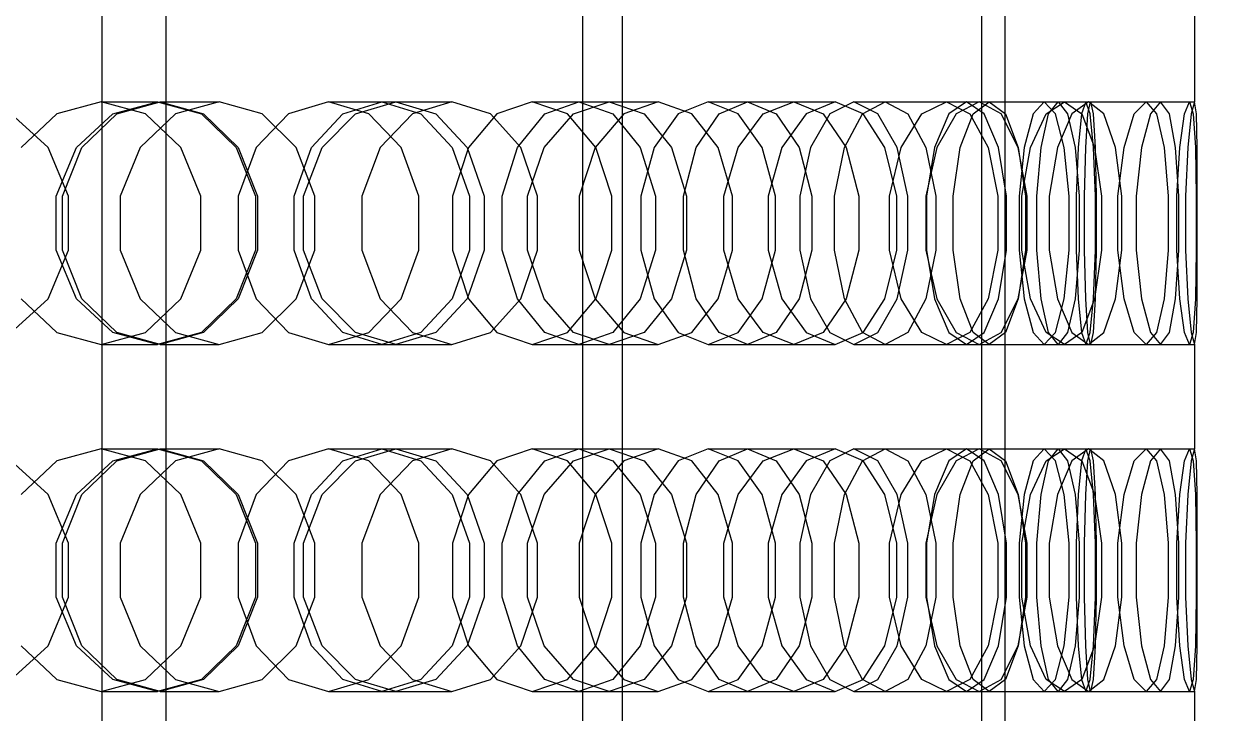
# Model space of a CAD drawing. Header units: millimetres. Extents: x -1970 to 59977, y -50268 to 6837.
# Drawn here: x 26317.7 to 26527.1, y -18034.7 to -17915.6 of the extents above; entities that cross this region are included whole.
import ezdxf

# ---------------------------------------------------------------- set-up
doc = ezdxf.new("R2010")
doc.units = ezdxf.units.MM
for name, color, linetype, lineweight in [('COTAS_P', 1, 'Continuous', 0), ('superior_briquetadora', 7, 'Continuous', 0), ('superior_C05', 7, 'Continuous', 0)]:
    doc.layers.add(name, color=color, linetype=linetype, lineweight=lineweight)
doc.dimstyles.new('R19_100', dxfattribs={"dimtxt": 250, "dimasz": 150, "dimexe": 150, "dimexo": 80, "dimgap": 100, "dimtad": 1, "dimtih": 1, "dimtoh": 1, "dimdsep": 46, "dimcen": 0.09, "dimadec": 0, "dimazin": 0, "dimtfac": 1, "dimtdec": 4, "dimtofl": 0, "dimtmove": 0, "dimatfit": 3, "dimfxl": 1, "dimtolj": 1, "dimtzin": 0, "dimarcsym": 0})

# ---------------------------------------------------------------- blocks, each defined once
blk = doc.blocks.new('*D25')
at = {"layer": 'COTAS_P', "color": 0, "lineweight": -2, "transparency": 16777216}
for p, q in [((25128.19, -17920), (25128.19, -16950)), ((27628.19, -17920), (27628.19, -16950)), ((25278.19, -17100), (27478.19, -17100))]:
    blk.add_line(p, q, dxfattribs=at)
at = {"layer": 'COTAS_P', "color": 0, "transparency": 16777216}
for points in [[(25278.19, -17075), (25278.19, -17125), (25128.19, -17100)], [(27478.19, -17075), (27478.19, -17125), (27628.19, -17100)]]:
    blk.add_solid(points, dxfattribs=at)
at = {"layer": 'Defpoints', "color": 0, "transparency": 16777216}
for p in [(27628.19, -17100), (25128.19, -18000), (27628.19, -18000)]:
    blk.add_point(p, dxfattribs=at)

msp = doc.modelspace()

# ---------------------------------------------------------------- linework, layer by layer
at = {"layer": 'superior_briquetadora'}
for p, q in [((26331.192, -18160), (26331.192, -17800)), ((26421.083, -18160), (26421.083, -17800)), ((26483.187, -17805), (26483.187, -18195)), ((26487.187, -17805), (26487.187, -18195)), ((26483.187, -17816), (26483.187, -18194)), ((26519.964, -17911), (26519.964, -17929)), ((26330.989, -17929), (26323.332, -17931.08)), ((26330.989, -17929), (26340.744, -17929)), ((26338.647, -17931.08), (26330.989, -17929)), ((26333.028, -17931.08), (26340.744, -17929)), ((26333.68, -17931.08), (26341.172, -17929)), ((26340.744, -17929), (26348.345, -17931.08)), ((26341.172, -17929), (26351.416, -17929)), ((26341.172, -17929), (26348.664, -17931.08)), ((26351.416, -17929), (26343.863, -17931.08)), ((26358.849, -17931.08), (26351.416, -17929)), ((26370.31, -17929), (26363.362, -17931.08)), ((26370.31, -17929), (26381.955, -17929)), ((26377.258, -17931.08), (26370.31, -17929)), ((26372.766, -17931.08), (26379.518, -17929)), ((26374.938, -17931.08), (26381.955, -17929)), ((26379.518, -17929), (26391.606, -17929)), ((26379.518, -17929), (26386.269, -17931.08)), ((26381.955, -17929), (26388.835, -17931.08)), ((26391.606, -17929), (26384.783, -17931.08)), ((26398.286, -17931.08), (26391.606, -17929)), ((26405.488, -17929), (26399.369, -17931.08)), ((26405.488, -17929), (26418.825, -17929)), ((26411.606, -17931.08), (26405.488, -17929)), ((26407.668, -17931.08), (26413.562, -17929)), ((26412.627, -17931.08), (26418.825, -17929)), ((26413.562, -17929), (26427.288, -17929)), ((26413.562, -17929), (26419.457, -17931.08)), ((26418.825, -17929), (26424.866, -17931.08)), ((26427.288, -17929), (26421.312, -17931.08)), ((26433.102, -17931.08), (26427.288, -17929)), ((26435.92, -17929), (26430.735, -17931.08)), ((26435.92, -17929), (26450.721, -17929)), ((26441.106, -17931.08), (26435.92, -17929)), ((26437.787, -17931.08), (26442.724, -17929)), ((26442.724, -17929), (26457.852, -17929)), ((26442.724, -17929), (26447.662, -17931.08)), ((26445.448, -17931.08), (26450.721, -17929)), ((26450.721, -17929), (26455.82, -17931.08)), ((26457.852, -17929), (26452.826, -17931.08)), ((26461.088, -17929), (26456.925, -17931.08)), ((26462.701, -17931.08), (26457.852, -17929)), ((26461.088, -17929), (26477.099, -17929)), ((26465.251, -17931.08), (26461.088, -17929)), ((26462.609, -17931.08), (26466.505, -17929)), ((26466.505, -17929), (26482.776, -17929)), ((26466.505, -17929), (26470.4, -17931.08)), ((26472.842, -17931.08), (26477.099, -17929)), ((26477.099, -17929), (26481.169, -17931.08)), ((26480.559, -17929), (26477.49, -17931.08)), ((26482.776, -17929), (26478.785, -17931.08)), ((26480.559, -17929), (26497.507, -17929)), ((26483.629, -17931.08), (26480.559, -17929)), ((26481.709, -17931.08), (26484.496, -17929)), ((26486.577, -17931.08), (26482.776, -17929)), ((26484.496, -17929), (26501.633, -17929)), ((26484.496, -17929), (26487.283, -17931.08)), ((26494.002, -17929), (26492.078, -17931.08)), ((26494.002, -17929), (26511.596, -17929)), ((26495.925, -17931.08), (26494.002, -17929)), ((26494.338, -17931.08), (26497.507, -17929)), ((26494.76, -17931.08), (26496.391, -17929)), ((26496.391, -17929), (26514.1, -17929)), ((26496.391, -17929), (26498.022, -17931.08)), ((26497.507, -17929), (26500.477, -17931.08)), ((26501.633, -17929), (26498.745, -17931.08)), ((26501.185, -17929), (26500.44, -17931.08)), ((26501.185, -17929), (26519.125, -17929)), ((26501.929, -17931.08), (26501.185, -17929)), ((26501.539, -17931.08), (26501.986, -17929)), ((26504.32, -17931.08), (26501.633, -17929)), ((26501.986, -17929), (26519.964, -17929)), ((26501.986, -17929), (26502.433, -17931.08)), ((26509.569, -17931.08), (26511.596, -17929)), ((26511.596, -17929), (26513.416, -17931.08)), ((26514.1, -17929), (26512.365, -17931.08)), ((26515.627, -17931.08), (26514.1, -17929)), ((26518.274, -17931.08), (26519.125, -17929)), ((26519.125, -17929), (26519.764, -17931.08)), ((26519.964, -17929), (26519.411, -17931.08)), ((26520.305, -17931.08), (26519.964, -17929)), ((26321.854, -17936.906), (26315.464, -17931.08)), ((26323.332, -17931.08), (26317.191, -17936.907)), ((26326.759, -17936.906), (26333.028, -17931.08)), ((26327.672, -17936.907), (26333.68, -17931.08)), ((26343.863, -17931.08), (26337.72, -17936.906)), ((26344.788, -17936.907), (26338.647, -17931.08)), ((26348.345, -17931.08), (26354.356, -17936.906)), ((26348.664, -17931.08), (26354.673, -17936.907)), ((26363.362, -17931.08), (26357.79, -17936.907)), ((26364.721, -17936.906), (26358.849, -17931.08)), ((26367.352, -17936.907), (26372.766, -17931.08)), ((26369.213, -17936.906), (26374.938, -17931.08)), ((26382.829, -17936.907), (26377.258, -17931.08)), ((26384.783, -17931.08), (26379.209, -17936.906)), ((26386.269, -17931.08), (26391.683, -17936.907)), ((26388.835, -17931.08), (26394.252, -17936.906)), ((26399.369, -17931.08), (26394.462, -17936.907)), ((26403.54, -17936.906), (26398.286, -17931.08)), ((26402.94, -17936.907), (26407.668, -17931.08)), ((26407.544, -17936.906), (26412.627, -17931.08)), ((26416.513, -17936.907), (26411.606, -17931.08)), ((26421.312, -17931.08), (26416.404, -17936.906)), ((26419.457, -17931.08), (26424.184, -17936.907)), ((26424.866, -17931.08), (26429.596, -17936.906)), ((26430.735, -17931.08), (26426.577, -17936.907)), ((26437.648, -17936.906), (26433.102, -17931.08)), ((26433.827, -17936.907), (26437.787, -17931.08)), ((26441.095, -17936.906), (26445.448, -17931.08)), ((26445.264, -17936.907), (26441.106, -17931.08)), ((26447.662, -17931.08), (26451.621, -17936.907)), ((26452.826, -17931.08), (26448.667, -17936.906)), ((26456.925, -17931.08), (26453.586, -17936.907)), ((26455.82, -17931.08), (26459.782, -17936.906)), ((26459.485, -17936.907), (26462.609, -17931.08)), ((26466.46, -17936.906), (26462.701, -17931.08)), ((26468.59, -17936.907), (26465.251, -17931.08)), ((26469.292, -17936.906), (26472.842, -17931.08)), ((26470.4, -17931.08), (26473.524, -17936.907)), ((26477.49, -17931.08), (26475.028, -17936.907)), ((26478.785, -17931.08), (26475.446, -17936.906)), ((26479.474, -17936.907), (26481.709, -17931.08)), ((26481.169, -17931.08), (26484.295, -17936.906)), ((26486.091, -17936.907), (26483.629, -17931.08)), ((26489.485, -17936.906), (26486.577, -17931.08)), ((26487.283, -17931.08), (26489.518, -17936.907)), ((26492.078, -17931.08), (26490.536, -17936.907)), ((26491.652, -17936.906), (26494.338, -17931.08)), ((26493.452, -17936.907), (26494.76, -17931.08)), ((26497.468, -17936.907), (26495.925, -17931.08)), ((26498.745, -17931.08), (26496.283, -17936.906)), ((26498.022, -17931.08), (26499.33, -17936.907)), ((26500.44, -17931.08), (26499.843, -17936.907)), ((26500.477, -17931.08), (26502.715, -17936.906)), ((26501.18, -17936.907), (26501.539, -17931.08)), ((26502.527, -17936.907), (26501.929, -17931.08)), ((26502.433, -17931.08), (26502.791, -17936.907)), ((26506.328, -17936.906), (26504.32, -17931.08)), ((26507.794, -17936.906), (26509.569, -17931.08)), ((26512.365, -17931.08), (26510.823, -17936.906)), ((26513.416, -17931.08), (26514.726, -17936.906)), ((26516.701, -17936.906), (26515.627, -17931.08)), ((26517.44, -17936.906), (26518.274, -17931.08)), ((26519.411, -17931.08), (26518.815, -17936.906)), ((26519.764, -17931.08), (26520.124, -17936.906)), ((26520.426, -17936.906), (26520.305, -17931.08)), ((26325.374, -17945.326), (26321.854, -17936.906)), ((26323.247, -17945.326), (26326.759, -17936.906)), ((26324.338, -17945.327), (26327.672, -17936.907)), ((26337.72, -17936.906), (26334.277, -17945.326)), ((26348.196, -17945.327), (26344.788, -17936.907)), ((26354.356, -17936.906), (26357.661, -17945.326)), ((26354.673, -17936.907), (26358.007, -17945.327)), ((26357.79, -17936.907), (26354.698, -17945.327)), ((26364.348, -17945.327), (26367.352, -17936.907)), ((26367.946, -17945.326), (26364.721, -17936.906)), ((26365.998, -17945.326), (26369.213, -17936.906)), ((26379.209, -17936.906), (26376.077, -17945.326)), ((26385.922, -17945.327), (26382.829, -17936.907)), ((26391.683, -17936.907), (26394.687, -17945.327)), ((26394.462, -17936.907), (26391.738, -17945.327)), ((26394.252, -17936.906), (26397.221, -17945.326)), ((26400.317, -17945.327), (26402.94, -17936.907)), ((26406.416, -17945.326), (26403.54, -17936.906)), ((26404.679, -17945.326), (26407.544, -17936.906)), ((26416.404, -17936.906), (26413.635, -17945.326)), ((26419.237, -17945.327), (26416.513, -17936.907)), ((26424.184, -17936.907), (26426.808, -17945.327)), ((26426.577, -17936.907), (26424.269, -17945.327)), ((26429.596, -17936.906), (26432.178, -17945.326)), ((26431.63, -17945.327), (26433.827, -17936.907)), ((26440.126, -17945.326), (26437.648, -17936.906)), ((26438.63, -17945.326), (26441.095, -17936.906)), ((26447.572, -17945.327), (26445.264, -17936.907)), ((26448.667, -17936.906), (26446.309, -17945.326)), ((26451.621, -17936.907), (26453.819, -17945.327)), ((26453.586, -17936.907), (26451.734, -17945.327)), ((26457.751, -17945.327), (26459.485, -17936.907)), ((26459.782, -17936.906), (26461.933, -17945.326)), ((26468.497, -17945.326), (26466.46, -17936.906)), ((26467.269, -17945.326), (26469.292, -17936.906)), ((26470.442, -17945.327), (26468.59, -17936.907)), ((26473.524, -17936.907), (26475.258, -17945.327)), ((26475.446, -17936.906), (26473.54, -17945.326)), ((26475.028, -17936.907), (26473.662, -17945.327)), ((26478.233, -17945.327), (26479.474, -17936.907)), ((26484.295, -17936.906), (26485.978, -17945.326)), ((26487.457, -17945.327), (26486.091, -17936.907)), ((26491.047, -17945.326), (26489.485, -17936.906)), ((26489.518, -17936.907), (26490.759, -17945.327)), ((26490.536, -17936.907), (26489.68, -17945.327)), ((26490.107, -17945.326), (26491.652, -17936.906)), ((26492.726, -17945.327), (26493.452, -17936.907)), ((26496.283, -17936.906), (26494.861, -17945.326)), ((26498.324, -17945.327), (26497.468, -17936.907)), ((26499.33, -17936.907), (26500.056, -17945.327)), ((26499.843, -17936.907), (26499.512, -17945.327)), ((26500.981, -17945.327), (26501.18, -17936.907)), ((26502.858, -17945.327), (26502.527, -17936.907)), ((26502.715, -17936.906), (26503.901, -17945.326)), ((26502.791, -17936.907), (26502.99, -17945.327)), ((26507.387, -17945.326), (26506.328, -17936.906)), ((26506.751, -17945.326), (26507.794, -17936.906)), ((26510.823, -17936.906), (26509.909, -17945.326)), ((26514.726, -17936.906), (26515.396, -17945.326)), ((26517.239, -17945.326), (26516.701, -17936.906)), ((26516.919, -17945.326), (26517.44, -17936.906)), ((26518.815, -17936.906), (26518.425, -17945.326)), ((26520.124, -17936.906), (26520.265, -17945.326)), ((26520.435, -17945.326), (26520.426, -17936.906)), ((26323.247, -17954.674), (26323.247, -17945.326)), ((26324.338, -17954.673), (26324.338, -17945.327)), ((26325.374, -17954.674), (26325.374, -17945.326)), ((26334.277, -17945.326), (26334.277, -17954.674)), ((26348.196, -17954.673), (26348.196, -17945.327)), ((26354.698, -17945.327), (26354.698, -17954.673)), ((26357.661, -17945.326), (26357.661, -17954.674)), ((26358.007, -17945.327), (26358.007, -17954.673)), ((26364.348, -17954.673), (26364.348, -17945.327)), ((26365.998, -17954.674), (26365.998, -17945.326)), ((26367.946, -17954.674), (26367.946, -17945.326)), ((26376.077, -17945.326), (26376.077, -17954.674)), ((26385.922, -17954.673), (26385.922, -17945.327)), ((26391.738, -17945.327), (26391.738, -17954.673)), ((26394.687, -17945.327), (26394.687, -17954.673)), ((26397.221, -17945.326), (26397.221, -17954.674)), ((26400.317, -17954.673), (26400.317, -17945.327)), ((26404.679, -17954.674), (26404.679, -17945.326)), ((26406.416, -17954.674), (26406.416, -17945.326)), ((26413.635, -17945.326), (26413.635, -17954.674)), ((26419.237, -17954.673), (26419.237, -17945.327)), ((26424.269, -17945.327), (26424.269, -17954.673)), ((26426.808, -17945.327), (26426.808, -17954.673)), ((26431.63, -17954.673), (26431.63, -17945.327)), ((26432.178, -17945.326), (26432.178, -17954.674)), ((26438.63, -17954.674), (26438.63, -17945.326)), ((26440.126, -17954.674), (26440.126, -17945.326)), ((26446.309, -17945.326), (26446.309, -17954.674)), ((26447.572, -17954.673), (26447.572, -17945.327)), ((26451.734, -17945.327), (26451.734, -17954.673)), ((26453.819, -17945.327), (26453.819, -17954.673)), ((26457.751, -17954.673), (26457.751, -17945.327)), ((26461.933, -17945.326), (26461.933, -17954.674)), ((26467.269, -17954.674), (26467.269, -17945.326)), ((26468.497, -17954.674), (26468.497, -17945.326)), ((26470.442, -17954.673), (26470.442, -17945.327)), ((26473.54, -17945.326), (26473.54, -17954.674)), ((26473.662, -17945.327), (26473.662, -17954.673)), ((26475.258, -17945.327), (26475.258, -17954.673)), ((26478.233, -17954.673), (26478.233, -17945.327)), ((26485.978, -17945.326), (26485.978, -17954.674)), ((26487.457, -17954.673), (26487.457, -17945.327)), ((26489.68, -17945.327), (26489.68, -17954.673)), ((26490.107, -17954.674), (26490.107, -17945.326)), ((26490.759, -17945.327), (26490.759, -17954.673)), ((26491.047, -17954.674), (26491.047, -17945.326)), ((26492.726, -17954.673), (26492.726, -17945.327)), ((26494.861, -17945.326), (26494.861, -17954.674)), ((26498.324, -17954.673), (26498.324, -17945.327)), ((26499.512, -17945.327), (26499.512, -17954.673)), ((26500.056, -17945.327), (26500.056, -17954.673)), ((26500.981, -17954.673), (26500.981, -17945.327)), ((26502.858, -17954.673), (26502.858, -17945.327)), ((26502.99, -17945.327), (26502.99, -17954.673)), ((26503.901, -17945.326), (26503.901, -17954.674)), ((26506.751, -17954.674), (26506.751, -17945.326)), ((26507.387, -17954.674), (26507.387, -17945.326)), ((26509.909, -17945.326), (26509.909, -17954.674)), ((26515.396, -17945.326), (26515.396, -17954.674)), ((26516.919, -17954.674), (26516.919, -17945.326)), ((26517.239, -17954.674), (26517.239, -17945.326)), ((26518.425, -17945.326), (26518.425, -17954.674)), ((26520.265, -17945.326), (26520.265, -17954.674)), ((26520.435, -17954.674), (26520.435, -17945.326)), ((26321.854, -17963.094), (26325.374, -17954.674)), ((26326.759, -17963.094), (26323.247, -17954.674)), ((26327.672, -17963.093), (26324.338, -17954.673)), ((26334.277, -17954.674), (26337.72, -17963.094)), ((26344.788, -17963.093), (26348.196, -17954.673)), ((26357.661, -17954.674), (26354.356, -17963.094)), ((26358.007, -17954.673), (26354.673, -17963.093)), ((26354.698, -17954.673), (26357.79, -17963.093)), ((26367.352, -17963.093), (26364.348, -17954.673)), ((26364.721, -17963.094), (26367.946, -17954.674)), ((26369.213, -17963.094), (26365.998, -17954.674)), ((26376.077, -17954.674), (26379.209, -17963.094)), ((26382.829, -17963.093), (26385.922, -17954.673)), ((26394.687, -17954.673), (26391.683, -17963.093)), ((26391.738, -17954.673), (26394.462, -17963.093)), ((26397.221, -17954.674), (26394.252, -17963.094)), ((26402.94, -17963.093), (26400.317, -17954.673)), ((26403.54, -17963.094), (26406.416, -17954.674)), ((26407.544, -17963.094), (26404.679, -17954.674)), ((26413.635, -17954.674), (26416.404, -17963.094)), ((26416.513, -17963.093), (26419.237, -17954.673)), ((26426.808, -17954.673), (26424.184, -17963.093)), ((26424.269, -17954.673), (26426.577, -17963.093)), ((26432.178, -17954.674), (26429.596, -17963.094)), ((26433.827, -17963.093), (26431.63, -17954.673)), ((26437.648, -17963.094), (26440.126, -17954.674)), ((26441.095, -17963.094), (26438.63, -17954.674)), ((26445.264, -17963.093), (26447.572, -17954.673)), ((26446.309, -17954.674), (26448.667, -17963.094)), ((26453.819, -17954.673), (26451.621, -17963.093)), ((26451.734, -17954.673), (26453.586, -17963.093)), ((26459.485, -17963.093), (26457.751, -17954.673)), ((26461.933, -17954.674), (26459.782, -17963.094)), ((26466.46, -17963.094), (26468.497, -17954.674)), ((26469.292, -17963.094), (26467.269, -17954.674)), ((26468.59, -17963.093), (26470.442, -17954.673)), ((26475.258, -17954.673), (26473.524, -17963.093)), ((26473.54, -17954.674), (26475.446, -17963.094)), ((26473.662, -17954.673), (26475.028, -17963.093)), ((26479.474, -17963.093), (26478.233, -17954.673)), ((26485.978, -17954.674), (26484.295, -17963.094)), ((26486.091, -17963.093), (26487.457, -17954.673)), ((26489.485, -17963.094), (26491.047, -17954.674)), ((26490.759, -17954.673), (26489.518, -17963.093)), ((26489.68, -17954.673), (26490.536, -17963.093)), ((26491.652, -17963.094), (26490.107, -17954.674)), ((26493.452, -17963.093), (26492.726, -17954.673)), ((26494.861, -17954.674), (26496.283, -17963.094)), ((26497.468, -17963.093), (26498.324, -17954.673)), ((26500.056, -17954.673), (26499.33, -17963.093)), ((26499.512, -17954.673), (26499.843, -17963.093)), ((26501.18, -17963.093), (26500.981, -17954.673)), ((26502.527, -17963.093), (26502.858, -17954.673)), ((26503.901, -17954.674), (26502.715, -17963.094)), ((26502.99, -17954.673), (26502.791, -17963.093)), ((26506.328, -17963.094), (26507.387, -17954.674)), ((26507.794, -17963.094), (26506.751, -17954.674)), ((26509.909, -17954.674), (26510.823, -17963.094)), ((26515.396, -17954.674), (26514.726, -17963.094)), ((26516.701, -17963.094), (26517.239, -17954.674)), ((26517.44, -17963.094), (26516.919, -17954.674)), ((26518.425, -17954.674), (26518.815, -17963.094)), ((26520.265, -17954.674), (26520.124, -17963.094)), ((26520.426, -17963.094), (26520.435, -17954.674)), ((26315.464, -17968.92), (26321.854, -17963.094)), ((26317.191, -17963.093), (26323.332, -17968.92)), ((26333.028, -17968.92), (26326.759, -17963.094)), ((26333.68, -17968.92), (26327.672, -17963.093)), ((26337.72, -17963.094), (26343.863, -17968.92)), ((26338.647, -17968.92), (26344.788, -17963.093)), ((26354.356, -17963.094), (26348.345, -17968.92)), ((26354.673, -17963.093), (26348.664, -17968.92)), ((26357.79, -17963.093), (26363.362, -17968.92)), ((26358.849, -17968.92), (26364.721, -17963.094)), ((26372.766, -17968.92), (26367.352, -17963.093)), ((26374.938, -17968.92), (26369.213, -17963.094)), ((26377.258, -17968.92), (26382.829, -17963.093)), ((26379.209, -17963.094), (26384.783, -17968.92)), ((26391.683, -17963.093), (26386.269, -17968.92)), ((26394.252, -17963.094), (26388.835, -17968.92)), ((26394.462, -17963.093), (26399.369, -17968.92)), ((26398.286, -17968.92), (26403.54, -17963.094)), ((26407.668, -17968.92), (26402.94, -17963.093)), ((26412.627, -17968.92), (26407.544, -17963.094)), ((26411.606, -17968.92), (26416.513, -17963.093)), ((26416.404, -17963.094), (26421.312, -17968.92)), ((26424.184, -17963.093), (26419.457, -17968.92)), ((26429.596, -17963.094), (26424.866, -17968.92)), ((26426.577, -17963.093), (26430.735, -17968.92)), ((26433.102, -17968.92), (26437.648, -17963.094)), ((26437.787, -17968.92), (26433.827, -17963.093)), ((26445.448, -17968.92), (26441.095, -17963.094)), ((26441.106, -17968.92), (26445.264, -17963.093)), ((26451.621, -17963.093), (26447.662, -17968.92)), ((26448.667, -17963.094), (26452.826, -17968.92)), ((26453.586, -17963.093), (26456.925, -17968.92)), ((26459.782, -17963.094), (26455.82, -17968.92)), ((26462.609, -17968.92), (26459.485, -17963.093)), ((26462.701, -17968.92), (26466.46, -17963.094)), ((26465.251, -17968.92), (26468.59, -17963.093)), ((26472.842, -17968.92), (26469.292, -17963.094)), ((26473.524, -17963.093), (26470.4, -17968.92)), ((26475.028, -17963.093), (26477.49, -17968.92)), ((26475.446, -17963.094), (26478.785, -17968.92)), ((26481.709, -17968.92), (26479.474, -17963.093)), ((26484.295, -17963.094), (26481.169, -17968.92)), ((26483.629, -17968.92), (26486.091, -17963.093)), ((26486.577, -17968.92), (26489.485, -17963.094)), ((26489.518, -17963.093), (26487.283, -17968.92)), ((26490.536, -17963.093), (26492.078, -17968.92)), ((26494.338, -17968.92), (26491.652, -17963.094)), ((26494.76, -17968.92), (26493.452, -17963.093)), ((26495.925, -17968.92), (26497.468, -17963.093)), ((26496.283, -17963.094), (26498.745, -17968.92)), ((26499.33, -17963.093), (26498.022, -17968.92)), ((26499.843, -17963.093), (26500.44, -17968.92)), ((26502.715, -17963.094), (26500.477, -17968.92)), ((26501.539, -17968.92), (26501.18, -17963.093)), ((26501.929, -17968.92), (26502.527, -17963.093)), ((26502.791, -17963.093), (26502.433, -17968.92)), ((26504.32, -17968.92), (26506.328, -17963.094)), ((26509.569, -17968.92), (26507.794, -17963.094)), ((26510.823, -17963.094), (26512.365, -17968.92)), ((26514.726, -17963.094), (26513.416, -17968.92)), ((26515.627, -17968.92), (26516.701, -17963.094)), ((26518.274, -17968.92), (26517.44, -17963.094)), ((26518.815, -17963.094), (26519.411, -17968.92)), ((26520.124, -17963.094), (26519.764, -17968.92)), ((26520.305, -17968.92), (26520.426, -17963.094)), ((26323.332, -17968.92), (26330.989, -17971)), ((26330.989, -17971), (26338.647, -17968.92)), ((26340.744, -17971), (26333.028, -17968.92)), ((26341.172, -17971), (26333.68, -17968.92)), ((26348.345, -17968.92), (26340.744, -17971)), ((26348.664, -17968.92), (26341.172, -17971)), ((26343.863, -17968.92), (26351.416, -17971)), ((26351.416, -17971), (26358.849, -17968.92)), ((26363.362, -17968.92), (26370.31, -17971)), ((26370.31, -17971), (26377.258, -17968.92)), ((26379.518, -17971), (26372.766, -17968.92)), ((26381.955, -17971), (26374.938, -17968.92)), ((26386.269, -17968.92), (26379.518, -17971)), ((26388.835, -17968.92), (26381.955, -17971)), ((26384.783, -17968.92), (26391.606, -17971)), ((26391.606, -17971), (26398.286, -17968.92)), ((26399.369, -17968.92), (26405.488, -17971)), ((26405.488, -17971), (26411.606, -17968.92)), ((26413.562, -17971), (26407.668, -17968.92)), ((26418.825, -17971), (26412.627, -17968.92)), ((26419.457, -17968.92), (26413.562, -17971)), ((26424.866, -17968.92), (26418.825, -17971)), ((26421.312, -17968.92), (26427.288, -17971)), ((26427.288, -17971), (26433.102, -17968.92)), ((26430.735, -17968.92), (26435.92, -17971)), ((26435.92, -17971), (26441.106, -17968.92)), ((26442.724, -17971), (26437.787, -17968.92)), ((26447.662, -17968.92), (26442.724, -17971)), ((26450.721, -17971), (26445.448, -17968.92)), ((26455.82, -17968.92), (26450.721, -17971)), ((26452.826, -17968.92), (26457.852, -17971)), ((26456.925, -17968.92), (26461.088, -17971)), ((26457.852, -17971), (26462.701, -17968.92)), ((26461.088, -17971), (26465.251, -17968.92)), ((26466.505, -17971), (26462.609, -17968.92)), ((26470.4, -17968.92), (26466.505, -17971)), ((26477.099, -17971), (26472.842, -17968.92)), ((26481.169, -17968.92), (26477.099, -17971)), ((26477.49, -17968.92), (26480.559, -17971)), ((26478.785, -17968.92), (26482.776, -17971)), ((26480.559, -17971), (26483.629, -17968.92)), ((26484.496, -17971), (26481.709, -17968.92)), ((26482.776, -17971), (26486.577, -17968.92)), ((26487.283, -17968.92), (26484.496, -17971)), ((26492.078, -17968.92), (26494.002, -17971)), ((26494.002, -17971), (26495.925, -17968.92)), ((26497.507, -17971), (26494.338, -17968.92)), ((26496.391, -17971), (26494.76, -17968.92)), ((26498.022, -17968.92), (26496.391, -17971)), ((26500.477, -17968.92), (26497.507, -17971)), ((26498.745, -17968.92), (26501.633, -17971)), ((26500.44, -17968.92), (26501.185, -17971)), ((26501.185, -17971), (26501.929, -17968.92)), ((26501.986, -17971), (26501.539, -17968.92)), ((26501.633, -17971), (26504.32, -17968.92)), ((26502.433, -17968.92), (26501.986, -17971)), ((26511.596, -17971), (26509.569, -17968.92)), ((26513.416, -17968.92), (26511.596, -17971)), ((26512.365, -17968.92), (26514.1, -17971)), ((26514.1, -17971), (26515.627, -17968.92)), ((26519.125, -17971), (26518.274, -17968.92)), ((26519.764, -17968.92), (26519.125, -17971)), ((26519.411, -17968.92), (26519.964, -17971)), ((26519.964, -17971), (26520.305, -17968.92)), ((26330.989, -17971), (26340.744, -17971)), ((26341.172, -17971), (26351.416, -17971)), ((26370.31, -17971), (26381.955, -17971)), ((26379.518, -17971), (26391.606, -17971)), ((26405.488, -17971), (26418.825, -17971)), ((26413.562, -17971), (26427.288, -17971)), ((26435.92, -17971), (26450.721, -17971)), ((26442.724, -17971), (26457.852, -17971)), ((26461.088, -17971), (26477.099, -17971)), ((26466.505, -17971), (26482.776, -17971)), ((26480.559, -17971), (26497.507, -17971)), ((26484.496, -17971), (26501.633, -17971)), ((26494.002, -17971), (26511.596, -17971)), ((26496.391, -17971), (26514.1, -17971)), ((26501.185, -17971), (26519.125, -17971)), ((26501.986, -17971), (26519.964, -17971)), ((26519.964, -17971), (26519.964, -17989)), ((26330.989, -17989), (26323.332, -17991.08)), ((26330.989, -17989), (26340.744, -17989)), ((26338.647, -17991.08), (26330.989, -17989)), ((26333.028, -17991.08), (26340.744, -17989)), ((26333.68, -17991.08), (26341.172, -17989)), ((26340.744, -17989), (26348.345, -17991.08)), ((26341.172, -17989), (26351.416, -17989)), ((26341.172, -17989), (26348.664, -17991.08)), ((26351.416, -17989), (26343.863, -17991.08)), ((26358.849, -17991.08), (26351.416, -17989)), ((26370.31, -17989), (26363.362, -17991.08)), ((26370.31, -17989), (26381.955, -17989)), ((26377.258, -17991.08), (26370.31, -17989)), ((26372.766, -17991.08), (26379.518, -17989)), ((26374.938, -17991.08), (26381.955, -17989)), ((26379.518, -17989), (26391.606, -17989)), ((26379.518, -17989), (26386.269, -17991.08)), ((26381.955, -17989), (26388.835, -17991.08)), ((26391.606, -17989), (26384.783, -17991.08)), ((26398.286, -17991.08), (26391.606, -17989)), ((26405.488, -17989), (26399.369, -17991.08)), ((26405.488, -17989), (26418.825, -17989)), ((26411.606, -17991.08), (26405.488, -17989)), ((26407.668, -17991.08), (26413.562, -17989)), ((26412.627, -17991.08), (26418.825, -17989)), ((26413.562, -17989), (26427.288, -17989)), ((26413.562, -17989), (26419.457, -17991.08)), ((26418.825, -17989), (26424.866, -17991.08)), ((26427.288, -17989), (26421.312, -17991.08)), ((26433.102, -17991.08), (26427.288, -17989)), ((26435.92, -17989), (26430.735, -17991.08)), ((26435.92, -17989), (26450.721, -17989)), ((26441.106, -17991.08), (26435.92, -17989)), ((26437.787, -17991.08), (26442.724, -17989)), ((26442.724, -17989), (26457.852, -17989)), ((26442.724, -17989), (26447.662, -17991.08)), ((26445.448, -17991.08), (26450.721, -17989)), ((26450.721, -17989), (26455.82, -17991.08)), ((26457.852, -17989), (26452.826, -17991.08)), ((26461.088, -17989), (26456.925, -17991.08)), ((26462.701, -17991.08), (26457.852, -17989)), ((26461.088, -17989), (26477.099, -17989)), ((26465.251, -17991.08), (26461.088, -17989)), ((26462.609, -17991.08), (26466.505, -17989)), ((26466.505, -17989), (26482.776, -17989)), ((26466.505, -17989), (26470.4, -17991.08)), ((26472.842, -17991.08), (26477.099, -17989)), ((26477.099, -17989), (26481.169, -17991.08)), ((26480.559, -17989), (26477.49, -17991.08)), ((26482.776, -17989), (26478.785, -17991.08)), ((26480.559, -17989), (26497.507, -17989)), ((26483.629, -17991.08), (26480.559, -17989)), ((26481.709, -17991.08), (26484.496, -17989)), ((26486.577, -17991.08), (26482.776, -17989)), ((26484.496, -17989), (26501.633, -17989)), ((26484.496, -17989), (26487.283, -17991.08)), ((26494.002, -17989), (26492.078, -17991.08)), ((26494.002, -17989), (26511.596, -17989)), ((26495.925, -17991.08), (26494.002, -17989)), ((26494.338, -17991.08), (26497.507, -17989)), ((26494.76, -17991.08), (26496.391, -17989)), ((26496.391, -17989), (26514.1, -17989)), ((26496.391, -17989), (26498.022, -17991.08)), ((26497.507, -17989), (26500.477, -17991.08)), ((26501.633, -17989), (26498.745, -17991.08)), ((26501.185, -17989), (26500.44, -17991.08)), ((26501.185, -17989), (26519.125, -17989)), ((26501.929, -17991.08), (26501.185, -17989)), ((26501.539, -17991.08), (26501.986, -17989)), ((26504.32, -17991.08), (26501.633, -17989)), ((26501.986, -17989), (26519.964, -17989)), ((26501.986, -17989), (26502.433, -17991.08)), ((26509.569, -17991.08), (26511.596, -17989)), ((26511.596, -17989), (26513.416, -17991.08)), ((26514.1, -17989), (26512.365, -17991.08)), ((26515.627, -17991.08), (26514.1, -17989)), ((26518.274, -17991.08), (26519.125, -17989)), ((26519.125, -17989), (26519.764, -17991.08)), ((26519.964, -17989), (26519.411, -17991.08)), ((26520.305, -17991.08), (26519.964, -17989)), ((26321.854, -17996.906), (26315.464, -17991.08)), ((26323.332, -17991.08), (26317.191, -17996.907)), ((26326.759, -17996.906), (26333.028, -17991.08)), ((26327.672, -17996.907), (26333.68, -17991.08)), ((26343.863, -17991.08), (26337.72, -17996.906)), ((26344.788, -17996.907), (26338.647, -17991.08)), ((26348.345, -17991.08), (26354.356, -17996.906)), ((26348.664, -17991.08), (26354.673, -17996.907)), ((26363.362, -17991.08), (26357.79, -17996.907)), ((26364.721, -17996.906), (26358.849, -17991.08)), ((26367.352, -17996.907), (26372.766, -17991.08)), ((26369.213, -17996.906), (26374.938, -17991.08)), ((26382.829, -17996.907), (26377.258, -17991.08)), ((26384.783, -17991.08), (26379.209, -17996.906)), ((26386.269, -17991.08), (26391.683, -17996.907)), ((26388.835, -17991.08), (26394.252, -17996.906)), ((26399.369, -17991.08), (26394.462, -17996.907)), ((26403.54, -17996.906), (26398.286, -17991.08)), ((26402.94, -17996.907), (26407.668, -17991.08)), ((26407.544, -17996.906), (26412.627, -17991.08)), ((26416.513, -17996.907), (26411.606, -17991.08)), ((26421.312, -17991.08), (26416.404, -17996.906)), ((26419.457, -17991.08), (26424.184, -17996.907)), ((26424.866, -17991.08), (26429.596, -17996.906)), ((26430.735, -17991.08), (26426.577, -17996.907)), ((26437.648, -17996.906), (26433.102, -17991.08)), ((26433.827, -17996.907), (26437.787, -17991.08)), ((26441.095, -17996.906), (26445.448, -17991.08)), ((26445.264, -17996.907), (26441.106, -17991.08)), ((26447.662, -17991.08), (26451.621, -17996.907)), ((26452.826, -17991.08), (26448.667, -17996.906)), ((26456.925, -17991.08), (26453.586, -17996.907)), ((26455.82, -17991.08), (26459.782, -17996.906)), ((26459.485, -17996.907), (26462.609, -17991.08)), ((26466.46, -17996.906), (26462.701, -17991.08)), ((26468.59, -17996.907), (26465.251, -17991.08)), ((26469.292, -17996.906), (26472.842, -17991.08)), ((26470.4, -17991.08), (26473.524, -17996.907)), ((26477.49, -17991.08), (26475.028, -17996.907)), ((26478.785, -17991.08), (26475.446, -17996.906)), ((26479.474, -17996.907), (26481.709, -17991.08)), ((26481.169, -17991.08), (26484.295, -17996.906)), ((26486.091, -17996.907), (26483.629, -17991.08)), ((26489.485, -17996.906), (26486.577, -17991.08)), ((26487.283, -17991.08), (26489.518, -17996.907)), ((26492.078, -17991.08), (26490.536, -17996.907)), ((26491.652, -17996.906), (26494.338, -17991.08)), ((26493.452, -17996.907), (26494.76, -17991.08)), ((26497.468, -17996.907), (26495.925, -17991.08)), ((26498.745, -17991.08), (26496.283, -17996.906)), ((26498.022, -17991.08), (26499.33, -17996.907)), ((26500.44, -17991.08), (26499.843, -17996.907)), ((26500.477, -17991.08), (26502.715, -17996.906)), ((26501.18, -17996.907), (26501.539, -17991.08)), ((26502.527, -17996.907), (26501.929, -17991.08)), ((26502.433, -17991.08), (26502.791, -17996.907)), ((26506.328, -17996.906), (26504.32, -17991.08)), ((26507.794, -17996.906), (26509.569, -17991.08)), ((26512.365, -17991.08), (26510.823, -17996.906)), ((26513.416, -17991.08), (26514.726, -17996.906)), ((26516.701, -17996.906), (26515.627, -17991.08)), ((26517.44, -17996.906), (26518.274, -17991.08)), ((26519.411, -17991.08), (26518.815, -17996.906)), ((26519.764, -17991.08), (26520.124, -17996.906)), ((26520.426, -17996.906), (26520.305, -17991.08)), ((26325.374, -18005.326), (26321.854, -17996.906)), ((26323.247, -18005.326), (26326.759, -17996.906)), ((26324.338, -18005.327), (26327.672, -17996.907)), ((26337.72, -17996.906), (26334.277, -18005.326)), ((26348.196, -18005.327), (26344.788, -17996.907)), ((26354.356, -17996.906), (26357.661, -18005.326)), ((26354.673, -17996.907), (26358.007, -18005.327)), ((26357.79, -17996.907), (26354.698, -18005.327)), ((26364.348, -18005.327), (26367.352, -17996.907)), ((26367.946, -18005.326), (26364.721, -17996.906)), ((26365.998, -18005.326), (26369.213, -17996.906)), ((26379.209, -17996.906), (26376.077, -18005.326)), ((26385.922, -18005.327), (26382.829, -17996.907)), ((26391.683, -17996.907), (26394.687, -18005.327)), ((26394.462, -17996.907), (26391.738, -18005.327)), ((26394.252, -17996.906), (26397.221, -18005.326)), ((26400.317, -18005.327), (26402.94, -17996.907)), ((26406.416, -18005.326), (26403.54, -17996.906)), ((26404.679, -18005.326), (26407.544, -17996.906)), ((26416.404, -17996.906), (26413.635, -18005.326)), ((26419.237, -18005.327), (26416.513, -17996.907)), ((26424.184, -17996.907), (26426.808, -18005.327)), ((26426.577, -17996.907), (26424.269, -18005.327)), ((26429.596, -17996.906), (26432.178, -18005.326)), ((26431.63, -18005.327), (26433.827, -17996.907)), ((26440.126, -18005.326), (26437.648, -17996.906)), ((26438.63, -18005.326), (26441.095, -17996.906)), ((26447.572, -18005.327), (26445.264, -17996.907)), ((26448.667, -17996.906), (26446.309, -18005.326)), ((26451.621, -17996.907), (26453.819, -18005.327)), ((26453.586, -17996.907), (26451.734, -18005.327)), ((26457.751, -18005.327), (26459.485, -17996.907)), ((26459.782, -17996.906), (26461.933, -18005.326)), ((26468.497, -18005.326), (26466.46, -17996.906)), ((26467.269, -18005.326), (26469.292, -17996.906)), ((26470.442, -18005.327), (26468.59, -17996.907)), ((26473.524, -17996.907), (26475.258, -18005.327)), ((26475.446, -17996.906), (26473.54, -18005.326)), ((26475.028, -17996.907), (26473.662, -18005.327)), ((26478.233, -18005.327), (26479.474, -17996.907)), ((26484.295, -17996.906), (26485.978, -18005.326)), ((26487.457, -18005.327), (26486.091, -17996.907)), ((26491.047, -18005.326), (26489.485, -17996.906)), ((26489.518, -17996.907), (26490.759, -18005.327)), ((26490.536, -17996.907), (26489.68, -18005.327)), ((26490.107, -18005.326), (26491.652, -17996.906)), ((26492.726, -18005.327), (26493.452, -17996.907)), ((26496.283, -17996.906), (26494.861, -18005.326)), ((26498.324, -18005.327), (26497.468, -17996.907)), ((26499.33, -17996.907), (26500.056, -18005.327)), ((26499.843, -17996.907), (26499.512, -18005.327)), ((26500.981, -18005.327), (26501.18, -17996.907)), ((26502.858, -18005.327), (26502.527, -17996.907)), ((26502.715, -17996.906), (26503.901, -18005.326)), ((26502.791, -17996.907), (26502.99, -18005.327)), ((26507.387, -18005.326), (26506.328, -17996.906)), ((26506.751, -18005.326), (26507.794, -17996.906)), ((26510.823, -17996.906), (26509.909, -18005.326)), ((26514.726, -17996.906), (26515.396, -18005.326)), ((26517.239, -18005.326), (26516.701, -17996.906)), ((26516.919, -18005.326), (26517.44, -17996.906)), ((26518.815, -17996.906), (26518.425, -18005.326)), ((26520.124, -17996.906), (26520.265, -18005.326)), ((26520.435, -18005.326), (26520.426, -17996.906)), ((26323.247, -18014.674), (26323.247, -18005.326)), ((26324.338, -18014.673), (26324.338, -18005.327)), ((26325.374, -18014.674), (26325.374, -18005.326)), ((26334.277, -18005.326), (26334.277, -18014.674)), ((26348.196, -18014.673), (26348.196, -18005.327)), ((26354.698, -18005.327), (26354.698, -18014.673)), ((26357.661, -18005.326), (26357.661, -18014.674)), ((26358.007, -18005.327), (26358.007, -18014.673)), ((26364.348, -18014.673), (26364.348, -18005.327)), ((26365.998, -18014.674), (26365.998, -18005.326)), ((26367.946, -18014.674), (26367.946, -18005.326)), ((26376.077, -18005.326), (26376.077, -18014.674)), ((26385.922, -18014.673), (26385.922, -18005.327)), ((26391.738, -18005.327), (26391.738, -18014.673)), ((26394.687, -18005.327), (26394.687, -18014.673)), ((26397.221, -18005.326), (26397.221, -18014.674)), ((26400.317, -18014.673), (26400.317, -18005.327)), ((26404.679, -18014.674), (26404.679, -18005.326)), ((26406.416, -18014.674), (26406.416, -18005.326)), ((26413.635, -18005.326), (26413.635, -18014.674)), ((26419.237, -18014.673), (26419.237, -18005.327)), ((26424.269, -18005.327), (26424.269, -18014.673)), ((26426.808, -18005.327), (26426.808, -18014.673)), ((26431.63, -18014.673), (26431.63, -18005.327)), ((26432.178, -18005.326), (26432.178, -18014.674)), ((26438.63, -18014.674), (26438.63, -18005.326)), ((26440.126, -18014.674), (26440.126, -18005.326)), ((26446.309, -18005.326), (26446.309, -18014.674)), ((26447.572, -18014.673), (26447.572, -18005.327)), ((26451.734, -18005.327), (26451.734, -18014.673)), ((26453.819, -18005.327), (26453.819, -18014.673)), ((26457.751, -18014.673), (26457.751, -18005.327)), ((26461.933, -18005.326), (26461.933, -18014.674)), ((26467.269, -18014.674), (26467.269, -18005.326)), ((26468.497, -18014.674), (26468.497, -18005.326)), ((26470.442, -18014.673), (26470.442, -18005.327)), ((26473.54, -18005.326), (26473.54, -18014.674)), ((26473.662, -18005.327), (26473.662, -18014.673)), ((26475.258, -18005.327), (26475.258, -18014.673)), ((26478.233, -18014.673), (26478.233, -18005.327)), ((26485.978, -18005.326), (26485.978, -18014.674)), ((26487.457, -18014.673), (26487.457, -18005.327)), ((26489.68, -18005.327), (26489.68, -18014.673)), ((26490.107, -18014.674), (26490.107, -18005.326)), ((26490.759, -18005.327), (26490.759, -18014.673)), ((26491.047, -18014.674), (26491.047, -18005.326)), ((26492.726, -18014.673), (26492.726, -18005.327)), ((26494.861, -18005.326), (26494.861, -18014.674)), ((26498.324, -18014.673), (26498.324, -18005.327)), ((26499.512, -18005.327), (26499.512, -18014.673)), ((26500.056, -18005.327), (26500.056, -18014.673)), ((26500.981, -18014.673), (26500.981, -18005.327)), ((26502.858, -18014.673), (26502.858, -18005.327)), ((26502.99, -18005.327), (26502.99, -18014.673)), ((26503.901, -18005.326), (26503.901, -18014.674)), ((26506.751, -18014.674), (26506.751, -18005.326)), ((26507.387, -18014.674), (26507.387, -18005.326)), ((26509.909, -18005.326), (26509.909, -18014.674)), ((26515.396, -18005.326), (26515.396, -18014.674)), ((26516.919, -18014.674), (26516.919, -18005.326)), ((26517.239, -18014.674), (26517.239, -18005.326)), ((26518.425, -18005.326), (26518.425, -18014.674)), ((26520.265, -18005.326), (26520.265, -18014.674)), ((26520.435, -18014.674), (26520.435, -18005.326)), ((26321.854, -18023.094), (26325.374, -18014.674)), ((26326.759, -18023.094), (26323.247, -18014.674)), ((26327.672, -18023.093), (26324.338, -18014.673)), ((26334.277, -18014.674), (26337.72, -18023.094)), ((26344.788, -18023.093), (26348.196, -18014.673)), ((26357.661, -18014.674), (26354.356, -18023.094)), ((26358.007, -18014.673), (26354.673, -18023.093)), ((26354.698, -18014.673), (26357.79, -18023.093)), ((26367.352, -18023.093), (26364.348, -18014.673)), ((26364.721, -18023.094), (26367.946, -18014.674)), ((26369.213, -18023.094), (26365.998, -18014.674)), ((26376.077, -18014.674), (26379.209, -18023.094)), ((26382.829, -18023.093), (26385.922, -18014.673)), ((26394.687, -18014.673), (26391.683, -18023.093)), ((26391.738, -18014.673), (26394.462, -18023.093)), ((26397.221, -18014.674), (26394.252, -18023.094)), ((26402.94, -18023.093), (26400.317, -18014.673)), ((26403.54, -18023.094), (26406.416, -18014.674)), ((26407.544, -18023.094), (26404.679, -18014.674)), ((26413.635, -18014.674), (26416.404, -18023.094)), ((26416.513, -18023.093), (26419.237, -18014.673)), ((26426.808, -18014.673), (26424.184, -18023.093)), ((26424.269, -18014.673), (26426.577, -18023.093)), ((26432.178, -18014.674), (26429.596, -18023.094)), ((26433.827, -18023.093), (26431.63, -18014.673)), ((26437.648, -18023.094), (26440.126, -18014.674)), ((26441.095, -18023.094), (26438.63, -18014.674)), ((26445.264, -18023.093), (26447.572, -18014.673)), ((26446.309, -18014.674), (26448.667, -18023.094)), ((26453.819, -18014.673), (26451.621, -18023.093)), ((26451.734, -18014.673), (26453.586, -18023.093)), ((26459.485, -18023.093), (26457.751, -18014.673)), ((26461.933, -18014.674), (26459.782, -18023.094)), ((26466.46, -18023.094), (26468.497, -18014.674)), ((26469.292, -18023.094), (26467.269, -18014.674)), ((26468.59, -18023.093), (26470.442, -18014.673)), ((26475.258, -18014.673), (26473.524, -18023.093)), ((26473.54, -18014.674), (26475.446, -18023.094)), ((26473.662, -18014.673), (26475.028, -18023.093)), ((26479.474, -18023.093), (26478.233, -18014.673)), ((26485.978, -18014.674), (26484.295, -18023.094)), ((26486.091, -18023.093), (26487.457, -18014.673)), ((26489.485, -18023.094), (26491.047, -18014.674)), ((26490.759, -18014.673), (26489.518, -18023.093)), ((26489.68, -18014.673), (26490.536, -18023.093)), ((26491.652, -18023.094), (26490.107, -18014.674)), ((26493.452, -18023.093), (26492.726, -18014.673)), ((26494.861, -18014.674), (26496.283, -18023.094)), ((26497.468, -18023.093), (26498.324, -18014.673)), ((26500.056, -18014.673), (26499.33, -18023.093)), ((26499.512, -18014.673), (26499.843, -18023.093)), ((26501.18, -18023.093), (26500.981, -18014.673)), ((26502.527, -18023.093), (26502.858, -18014.673)), ((26503.901, -18014.674), (26502.715, -18023.094)), ((26502.99, -18014.673), (26502.791, -18023.093)), ((26506.328, -18023.094), (26507.387, -18014.674)), ((26507.794, -18023.094), (26506.751, -18014.674)), ((26509.909, -18014.674), (26510.823, -18023.094)), ((26515.396, -18014.674), (26514.726, -18023.094)), ((26516.701, -18023.094), (26517.239, -18014.674)), ((26517.44, -18023.094), (26516.919, -18014.674)), ((26518.425, -18014.674), (26518.815, -18023.094)), ((26520.265, -18014.674), (26520.124, -18023.094)), ((26520.426, -18023.094), (26520.435, -18014.674)), ((26315.464, -18028.92), (26321.854, -18023.094)), ((26317.191, -18023.093), (26323.332, -18028.92)), ((26333.028, -18028.92), (26326.759, -18023.094)), ((26333.68, -18028.92), (26327.672, -18023.093)), ((26337.72, -18023.094), (26343.863, -18028.92)), ((26338.647, -18028.92), (26344.788, -18023.093)), ((26354.356, -18023.094), (26348.345, -18028.92)), ((26354.673, -18023.093), (26348.664, -18028.92)), ((26357.79, -18023.093), (26363.362, -18028.92)), ((26358.849, -18028.92), (26364.721, -18023.094)), ((26372.766, -18028.92), (26367.352, -18023.093)), ((26374.938, -18028.92), (26369.213, -18023.094)), ((26377.258, -18028.92), (26382.829, -18023.093)), ((26379.209, -18023.094), (26384.783, -18028.92)), ((26391.683, -18023.093), (26386.269, -18028.92)), ((26394.252, -18023.094), (26388.835, -18028.92)), ((26394.462, -18023.093), (26399.369, -18028.92)), ((26398.286, -18028.92), (26403.54, -18023.094)), ((26407.668, -18028.92), (26402.94, -18023.093)), ((26412.627, -18028.92), (26407.544, -18023.094)), ((26411.606, -18028.92), (26416.513, -18023.093)), ((26416.404, -18023.094), (26421.312, -18028.92)), ((26424.184, -18023.093), (26419.457, -18028.92)), ((26429.596, -18023.094), (26424.866, -18028.92)), ((26426.577, -18023.093), (26430.735, -18028.92)), ((26433.102, -18028.92), (26437.648, -18023.094)), ((26437.787, -18028.92), (26433.827, -18023.093)), ((26445.448, -18028.92), (26441.095, -18023.094)), ((26441.106, -18028.92), (26445.264, -18023.093)), ((26451.621, -18023.093), (26447.662, -18028.92)), ((26448.667, -18023.094), (26452.826, -18028.92)), ((26453.586, -18023.093), (26456.925, -18028.92)), ((26459.782, -18023.094), (26455.82, -18028.92)), ((26462.609, -18028.92), (26459.485, -18023.093)), ((26462.701, -18028.92), (26466.46, -18023.094)), ((26465.251, -18028.92), (26468.59, -18023.093)), ((26472.842, -18028.92), (26469.292, -18023.094)), ((26473.524, -18023.093), (26470.4, -18028.92)), ((26475.028, -18023.093), (26477.49, -18028.92)), ((26475.446, -18023.094), (26478.785, -18028.92)), ((26481.709, -18028.92), (26479.474, -18023.093)), ((26484.295, -18023.094), (26481.169, -18028.92)), ((26483.629, -18028.92), (26486.091, -18023.093)), ((26486.577, -18028.92), (26489.485, -18023.094)), ((26489.518, -18023.093), (26487.283, -18028.92)), ((26490.536, -18023.093), (26492.078, -18028.92)), ((26494.338, -18028.92), (26491.652, -18023.094)), ((26494.76, -18028.92), (26493.452, -18023.093)), ((26495.925, -18028.92), (26497.468, -18023.093)), ((26496.283, -18023.094), (26498.745, -18028.92)), ((26499.33, -18023.093), (26498.022, -18028.92)), ((26499.843, -18023.093), (26500.44, -18028.92)), ((26502.715, -18023.094), (26500.477, -18028.92)), ((26501.539, -18028.92), (26501.18, -18023.093)), ((26501.929, -18028.92), (26502.527, -18023.093)), ((26502.791, -18023.093), (26502.433, -18028.92)), ((26504.32, -18028.92), (26506.328, -18023.094)), ((26509.569, -18028.92), (26507.794, -18023.094)), ((26510.823, -18023.094), (26512.365, -18028.92)), ((26514.726, -18023.094), (26513.416, -18028.92)), ((26515.627, -18028.92), (26516.701, -18023.094)), ((26518.274, -18028.92), (26517.44, -18023.094)), ((26518.815, -18023.094), (26519.411, -18028.92)), ((26520.124, -18023.094), (26519.764, -18028.92)), ((26520.305, -18028.92), (26520.426, -18023.094)), ((26323.332, -18028.92), (26330.989, -18031)), ((26330.989, -18031), (26338.647, -18028.92)), ((26340.744, -18031), (26333.028, -18028.92)), ((26341.172, -18031), (26333.68, -18028.92)), ((26348.345, -18028.92), (26340.744, -18031)), ((26348.664, -18028.92), (26341.172, -18031)), ((26343.863, -18028.92), (26351.416, -18031)), ((26351.416, -18031), (26358.849, -18028.92)), ((26363.362, -18028.92), (26370.31, -18031)), ((26370.31, -18031), (26377.258, -18028.92)), ((26379.518, -18031), (26372.766, -18028.92)), ((26381.955, -18031), (26374.938, -18028.92)), ((26386.269, -18028.92), (26379.518, -18031)), ((26388.835, -18028.92), (26381.955, -18031)), ((26384.783, -18028.92), (26391.606, -18031)), ((26391.606, -18031), (26398.286, -18028.92)), ((26399.369, -18028.92), (26405.488, -18031)), ((26405.488, -18031), (26411.606, -18028.92)), ((26413.562, -18031), (26407.668, -18028.92)), ((26418.825, -18031), (26412.627, -18028.92)), ((26419.457, -18028.92), (26413.562, -18031)), ((26424.866, -18028.92), (26418.825, -18031)), ((26421.312, -18028.92), (26427.288, -18031)), ((26427.288, -18031), (26433.102, -18028.92)), ((26430.735, -18028.92), (26435.92, -18031)), ((26435.92, -18031), (26441.106, -18028.92)), ((26442.724, -18031), (26437.787, -18028.92)), ((26447.662, -18028.92), (26442.724, -18031)), ((26450.721, -18031), (26445.448, -18028.92)), ((26455.82, -18028.92), (26450.721, -18031)), ((26452.826, -18028.92), (26457.852, -18031)), ((26456.925, -18028.92), (26461.088, -18031)), ((26457.852, -18031), (26462.701, -18028.92)), ((26461.088, -18031), (26465.251, -18028.92)), ((26466.505, -18031), (26462.609, -18028.92)), ((26470.4, -18028.92), (26466.505, -18031)), ((26477.099, -18031), (26472.842, -18028.92)), ((26481.169, -18028.92), (26477.099, -18031)), ((26477.49, -18028.92), (26480.559, -18031)), ((26478.785, -18028.92), (26482.776, -18031)), ((26480.559, -18031), (26483.629, -18028.92)), ((26484.496, -18031), (26481.709, -18028.92)), ((26482.776, -18031), (26486.577, -18028.92)), ((26487.283, -18028.92), (26484.496, -18031)), ((26492.078, -18028.92), (26494.002, -18031)), ((26494.002, -18031), (26495.925, -18028.92)), ((26497.507, -18031), (26494.338, -18028.92)), ((26496.391, -18031), (26494.76, -18028.92)), ((26498.022, -18028.92), (26496.391, -18031)), ((26500.477, -18028.92), (26497.507, -18031)), ((26498.745, -18028.92), (26501.633, -18031)), ((26500.44, -18028.92), (26501.185, -18031)), ((26501.185, -18031), (26501.929, -18028.92)), ((26501.986, -18031), (26501.539, -18028.92)), ((26501.633, -18031), (26504.32, -18028.92)), ((26502.433, -18028.92), (26501.986, -18031)), ((26511.596, -18031), (26509.569, -18028.92)), ((26513.416, -18028.92), (26511.596, -18031)), ((26512.365, -18028.92), (26514.1, -18031)), ((26514.1, -18031), (26515.627, -18028.92)), ((26519.125, -18031), (26518.274, -18028.92)), ((26519.764, -18028.92), (26519.125, -18031)), ((26519.411, -18028.92), (26519.964, -18031)), ((26519.964, -18031), (26520.305, -18028.92)), ((26330.989, -18031), (26340.744, -18031)), ((26341.172, -18031), (26351.416, -18031)), ((26370.31, -18031), (26381.955, -18031)), ((26379.518, -18031), (26391.606, -18031)), ((26405.488, -18031), (26418.825, -18031)), ((26413.562, -18031), (26427.288, -18031)), ((26435.92, -18031), (26450.721, -18031)), ((26442.724, -18031), (26457.852, -18031)), ((26461.088, -18031), (26477.099, -18031)), ((26466.505, -18031), (26482.776, -18031)), ((26480.559, -18031), (26497.507, -18031)), ((26484.496, -18031), (26501.633, -18031)), ((26494.002, -18031), (26511.596, -18031)), ((26496.391, -18031), (26514.1, -18031)), ((26501.185, -18031), (26519.125, -18031)), ((26501.986, -18031), (26519.964, -18031)), ((26519.964, -18031), (26519.964, -18049))]:
    msp.add_line(p, q, dxfattribs=at)
at = {"layer": 'superior_C05'}
for p, q in [((26342.187, -17750), (26342.187, -18250)), ((26414.187, -17750), (26414.187, -18250))]:
    msp.add_line(p, q, dxfattribs=at)

# ---------------------------------------------------------------- dimensions: what is measured, and where the dimension line sits
at = {"layer": 'COTAS_P'}
dim = msp.add_aligned_dim(p1=(25128.187, -18000), p2=(27628.187, -18000), distance=900, text='<> P', dimstyle='R19_100', dxfattribs=at)
dim.commit()
dim.dimension.update_dxf_attribs({"geometry": '*D25', "text_midpoint": (26378.187, -17100)})

doc.saveas('drawing.dxf')
